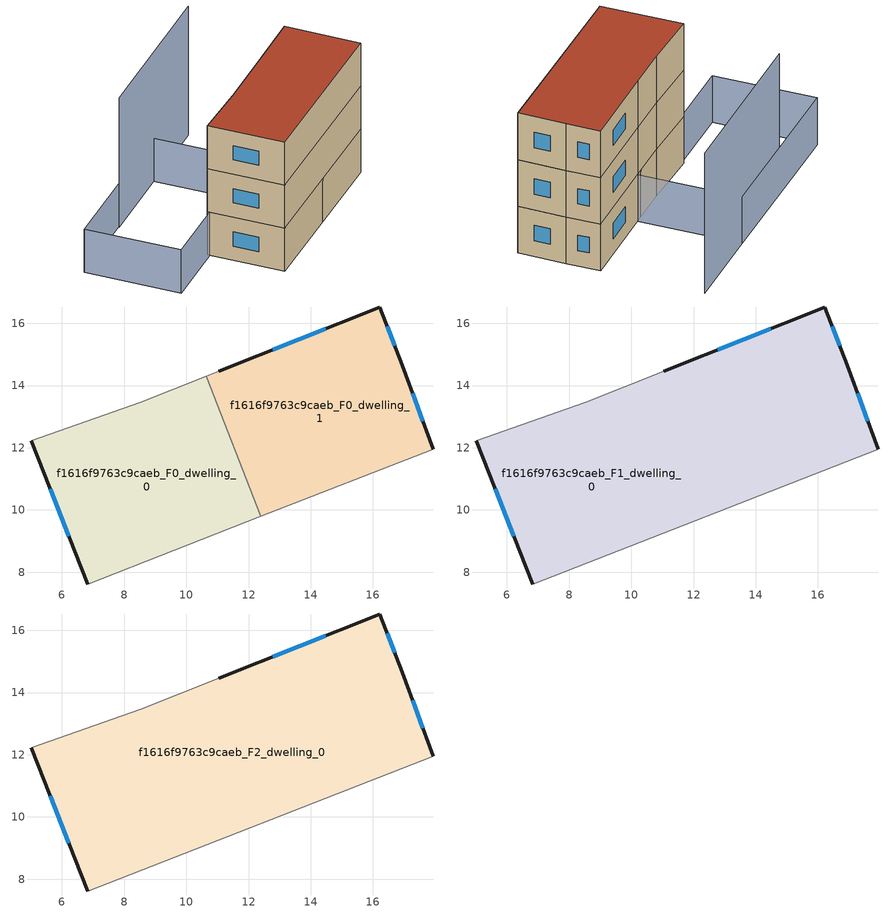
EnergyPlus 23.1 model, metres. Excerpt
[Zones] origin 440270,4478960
f1616f9763c9caeb_F0_dwelling_0
 floor ground (EU_floor_Construction): 10.64,14.29 12.4,9.79 6.83,7.62 5.01,12.22 8.53,13.46 z0
 wall outside (EU_wall_Construction): 5.01,12.22 6.83,7.62 z0:3
 wall adiabatic (EU_wall_Construction): 6.83,7.62 12.4,9.79 / 10.64,14.29 8.53,13.46 5.01,12.22 z0:3
 wall to f1616f9763c9caeb_F0_dwelling_1 (EU_wall_Construction): 12.4,9.79 10.64,14.29 z0:3
 window (EU_Window_Construction): 5.62,10.68 6.22,9.16 z1:2
f1616f9763c9caeb_F0_dwelling_1
 floor ground (EU_floor_Construction): 16.22,16.53 16.95,14.66 17.94,11.95 12.4,9.79 10.64,14.29 11.05,14.46 z0
 wall outside (EU_wall_Construction): 17.94,11.95 16.95,14.66 16.22,16.53 11.05,14.46 z0:3
 wall adiabatic (EU_wall_Construction): 12.4,9.79 17.94,11.95 / 11.05,14.46 10.64,14.29 z0:3
 window (EU_Window_Construction): 17.61,12.85 17.28,13.75 / 14.49,15.83 12.78,15.15 / 16.7,15.28 16.46,15.9 z1:2
f1616f9763c9caeb_F1_dwelling_0
 floor to f1616f9763c9caeb_F0_dwelling_0 (EU_floor_Construction): 10.64,14.29 12.4,9.79 6.82,7.62 5.01,12.22 8.53,13.46 z3
 floor to f1616f9763c9caeb_F0_dwelling_1 (EU_floor_Construction): 16.21,16.53 16.95,14.66 17.94,11.95 12.4,9.79 10.64,14.29 11.05,14.46 z3
 wall outside (EU_wall_Construction): 17.94,11.95 16.95,14.66 16.22,16.53 11.05,14.46 / 5.01,12.22 6.83,7.62 z3:6
 wall adiabatic (EU_wall_Construction): 6.83,7.62 17.94,11.95 / 11.05,14.46 8.53,13.46 5.01,12.22 z3:6
 window (EU_Window_Construction): 14.49,15.83 12.78,15.15 / 16.7,15.28 16.46,15.9 / 17.61,12.85 17.28,13.75 / 5.62,10.68 6.22,9.16 z4:5
f1616f9763c9caeb_F2_dwelling_0
 floor to f1616f9763c9caeb_F1_dwelling_0 (EU_floor_Construction): 16.21,16.53 16.95,14.66 17.94,11.95 6.82,7.62 5.01,12.22 8.53,13.46 11.05,14.46 z6
 wall outside (EU_wall_Construction): 17.94,11.95 16.95,14.66 16.22,16.53 11.05,14.46 / 5.01,12.22 6.83,7.62 z6:9
 wall adiabatic (EU_wall_Construction): 6.83,7.62 17.94,11.95 / 11.05,14.46 8.53,13.46 5.01,12.22 z6:9
 window (EU_Window_Construction): 14.49,15.83 12.78,15.15 / 16.7,15.28 16.46,15.9 / 17.61,12.85 17.28,13.75 / 5.62,10.68 6.22,9.16 z7:8
 roof outside (EU_roof_Construction): 17.94,11.95 16.95,14.66 16.22,16.53 11.05,14.46 8.53,13.46 5.01,12.22 6.83,7.62 z9
shading: -1.41,16.17 8.83,20.2 / 8.83,20.2 11.09,14.46 / 11.09,14.46 0.86,10.43 / 0.86,10.43 -1.41,16.17 z0:3; 13.97,22.23 3.71,18.14 z0:9
[Building]
EU S2 Campaign: North Axis=0; Terrain=City; Solar Distribution=FullExterior
[Site:Location]
Madrid: Latitude=40.5; Longitude=-3.5; Time Zone=1; Elevation=609
[SizingPeriod:WeatherFileDays]
AnnualSizingPeriod: Begin Month=1; Begin Day of Month=1; End Month=12; End Day of Month=31; Day of Week for Start Day=Monday; Use Weather File Daylight Saving Period=No; Use Weather File Rain and Snow Indicators=No
[MATERIAL]
EU_InternalMass_Material: Roughness=MediumRough; Thickness=0.1; Conductivity=1; Density=1800; Specific Heat=900; Thermal Absorptance=0.9; Solar Absorptance=0.7; Visible Absorptance=0.7
[MATERIAL:NOMASS] Roughness=MediumRough; Thermal Absorptance=0.9; Solar Absorptance=0.7; Visible Absorptance=0.7
Name | Thermal Resistance
EU_wall_NoMass | 0.459673
EU_roof_NoMass | 0.495815
EU_floor_NoMass | 0.788942
[WINDOWMATERIAL:SIMPLEGLAZINGSYSTEM]
EU_Window_SimpleGlazing: UFactor=4.26103; Solar Heat Gain Coefficient=0.85; Visible Transmittance=0.85
[CONSTRUCTION]
EU_wall_Construction: EU_wall_NoMass
EU_roof_Construction: EU_roof_NoMass
EU_floor_Construction: EU_floor_NoMass
EU_InternalMass_Construction: EU_InternalMass_Material
EU_Window_Construction: EU_Window_SimpleGlazing
[ZONE] Type=1; Multiplier=1; Ceiling Height=autocalculate; Floor Area=autocalculate; Part of Total Floor Area=Yes
Name | Volume
f1616f9763c9caeb_F0_dwelling_0 | 87.3351
f1616f9763c9caeb_F1_dwelling_0 | 174.665
f1616f9763c9caeb_F2_dwelling_0 | 174.664
f1616f9763c9caeb_F0_dwelling_1 | 87.3329
[INTERNALMASS] Construction=EU_InternalMass_Construction
Name | Zone or ZoneList | Surface Area
f1616f9763c9caeb_F0_dwelling_0_EU_InternalMass | f1616f9763c9caeb_F0_dwelling_0 | 29.1118
f1616f9763c9caeb_F0_dwelling_1_EU_InternalMass | f1616f9763c9caeb_F0_dwelling_1 | 29.1109
f1616f9763c9caeb_F1_dwelling_0_EU_InternalMass | f1616f9763c9caeb_F1_dwelling_0 | 58.2215
f1616f9763c9caeb_F2_dwelling_0_EU_InternalMass | f1616f9763c9caeb_F2_dwelling_0 | 58.2215
[OTHEREQUIPMENT] Fuel Type=Electricity; Design Level Calculation Method=Watts/Area; Power per Zone Floor Area=1; Fraction Latent=0; Fraction Radiant=0; Fraction Lost=0; Carbon Dioxide Generation Rate=0; EndUse Subcategory=EU_Step8_InternalGains
Name | Zone or ZoneList or Space or SpaceList | Schedule
EU_Step8_InternalGain_f1616f9763c9caeb_F0_dwelling_0_f000 | f1616f9763c9caeb_F0_dwelling_0 | EU_Step8_GainSchedule_f1616f9763c9caeb_F0_dwelling_0_f000
EU_Step8_InternalGain_f1616f9763c9caeb_F0_dwelling_1_f000 | f1616f9763c9caeb_F0_dwelling_1 | EU_Step8_GainSchedule_f1616f9763c9caeb_F0_dwelling_1_f000
EU_Step8_InternalGain_f1616f9763c9caeb_F1_dwelling_0_f000 | f1616f9763c9caeb_F1_dwelling_0 | EU_Step8_GainSchedule_f1616f9763c9caeb_F1_dwelling_0_f000
EU_Step8_InternalGain_f1616f9763c9caeb_F2_dwelling_0_f000 | f1616f9763c9caeb_F2_dwelling_0 | EU_Step8_GainSchedule_f1616f9763c9caeb_F2_dwelling_0_f000
[ZONEVENTILATION:DESIGNFLOWRATE] Schedule=EU_AlwaysOn; Design Flow Rate Calculation Method=AirChanges/Hour; Air Changes per Hour=0.719161; Ventilation Type=Natural; Fan Pressure Rise=0; Fan Total Efficiency=1; Constant Term Coefficient=1; Temperature Term Coefficient=0; Velocity Term Coefficient=0; Velocity Squared Term Coefficient=0; Minimum Indoor Temperature=-100; Maximum Indoor Temperature=100; Delta Temperature=-100; Minimum Outdoor Temperature=-100; Maximum Outdoor Temperature=100; Maximum Wind Speed=40
Name | Zone or ZoneList or Space or SpaceList
EU_ConstantAir_f1616f9763c9caeb_F0_dwelling_0 | f1616f9763c9caeb_F0_dwelling_0
EU_ConstantAir_f1616f9763c9caeb_F0_dwelling_1 | f1616f9763c9caeb_F0_dwelling_1
EU_ConstantAir_f1616f9763c9caeb_F1_dwelling_0 | f1616f9763c9caeb_F1_dwelling_0
EU_ConstantAir_f1616f9763c9caeb_F2_dwelling_0 | f1616f9763c9caeb_F2_dwelling_0
[HVACTEMPLATE:THERMOSTAT] Constant Heating Setpoint=20; Constant Cooling Setpoint=50
EU_HeatOnly_f1616f9763c9caeb_F0_dwelling_0; EU_HeatOnly_f1616f9763c9caeb_F0_dwelling_1; EU_HeatOnly_f1616f9763c9caeb_F1_dwelling_0; EU_HeatOnly_f1616f9763c9caeb_F2_dwelling_0
[HVACTEMPLATE:ZONE:IDEALLOADSAIRSYSTEM] System Availability Schedule=EU_AlwaysOn; Maximum Heating Supply Air Temperature=50; Minimum Cooling Supply Air Temperature=13; Maximum Heating Supply Air Humidity Ratio=0.0156; Minimum Cooling Supply Air Humidity Ratio=0.0077; Heating Limit=NoLimit; Cooling Limit=NoLimit; Heating Availability Schedule=EU_AlwaysOn; Cooling Availability Schedule=EU_CoolingOff; Dehumidification Control Type=ConstantSensibleHeatRatio; Cooling Sensible Heat Ratio=0.7; Dehumidification Setpoint=60; Humidification Control Type=None; Humidification Setpoint=30; Outdoor Air Method=None; Outdoor Air Flow Rate per Person=0.00944; Outdoor Air Flow Rate per Zone Floor Area=0; Outdoor Air Flow Rate per Zone=0; Demand Controlled Ventilation Type=None; Outdoor Air Economizer Type=NoEconomizer; Heat Recovery Type=None; Sensible Heat Recovery Effectiveness=0.7; Latent Heat Recovery Effectiveness=0.65
Name | Template Thermostat
f1616f9763c9caeb_F0_dwelling_0 | EU_HeatOnly_f1616f9763c9caeb_F0_dwelling_0
f1616f9763c9caeb_F0_dwelling_1 | EU_HeatOnly_f1616f9763c9caeb_F0_dwelling_1
f1616f9763c9caeb_F1_dwelling_0 | EU_HeatOnly_f1616f9763c9caeb_F1_dwelling_0
f1616f9763c9caeb_F2_dwelling_0 | EU_HeatOnly_f1616f9763c9caeb_F2_dwelling_0
[SIZING:ZONE] Zone Cooling Design Supply Air Temperature Input Method=SupplyAirTemperature; Zone Cooling Design Supply Air Temperature=13; Zone Heating Design Supply Air Temperature Input Method=SupplyAirTemperature; Zone Heating Design Supply Air Temperature=50; Zone Cooling Design Supply Air Humidity Ratio=0.008; Zone Heating Design Supply Air Humidity Ratio=0.008; Cooling Design Air Flow Method=DesignDay; Cooling Design Air Flow Rate=0; Cooling Minimum Air Flow per Zone Floor Area=0.000762; Cooling Minimum Air Flow=0; Cooling Minimum Air Flow Fraction=0.2; Heating Design Air Flow Method=DesignDay; Heating Design Air Flow Rate=0; Heating Maximum Air Flow per Zone Floor Area=0.002032; Heating Maximum Air Flow=0.141576; Heating Maximum Air Flow Fraction=0.3; Account for Dedicated Outdoor Air System=No; Dedicated Outdoor Air System Control Strategy=NeutralSupplyAir; Dedicated Outdoor Air Low Setpoint Temperature for Design=autosize; Dedicated Outdoor Air High Setpoint Temperature for Design=autosize; Zone Load Sizing Method=Sensible Load Only No Latent Load; Zone Latent Cooling Design Supply Air Humidity Ratio Input Method=HumidityRatioDifference; Zone Cooling Design Supply Air Humidity Ratio Difference=0.005; Zone Latent Heating Design Supply Air Humidity Ratio Input Method=HumidityRatioDifference; Zone Humidification Design Supply Air Humidity Ratio Difference=0.005
f1616f9763c9caeb_F0_dwelling_0; f1616f9763c9caeb_F0_dwelling_1; f1616f9763c9caeb_F1_dwelling_0; f1616f9763c9caeb_F2_dwelling_0
[SCHEDULE:CONSTANT]
Name | Hourly Value
EU_AlwaysOn | 1
EU_CoolingOff | 0
[SCHEDULE:FILE] Column Number=1; Rows to Skip at Top=0; Number of Hours of Data=8760; Column Separator=Comma; Interpolate to Timestep=No; Minutes per Item=60; Adjust Schedule for Daylight Savings=Yes
Name | File
EU_Step8_GainSchedule_f1616f9763c9caeb_F0_dwelling_0_f000 | ../../schedules/f1616f9763c9caeb/f1616f9763c9caeb_F0_dwelling_0_f000_gain.csv
EU_Step8_GainSchedule_f1616f9763c9caeb_F0_dwelling_1_f000 | ../../schedules/f1616f9763c9caeb/f1616f9763c9caeb_F0_dwelling_1_f000_gain.csv
EU_Step8_GainSchedule_f1616f9763c9caeb_F1_dwelling_0_f000 | ../../schedules/f1616f9763c9caeb/f1616f9763c9caeb_F1_dwelling_0_f000_gain.csv
EU_Step8_GainSchedule_f1616f9763c9caeb_F2_dwelling_0_f000 | ../../schedules/f1616f9763c9caeb/f1616f9763c9caeb_F2_dwelling_0_f000_gain.csv
